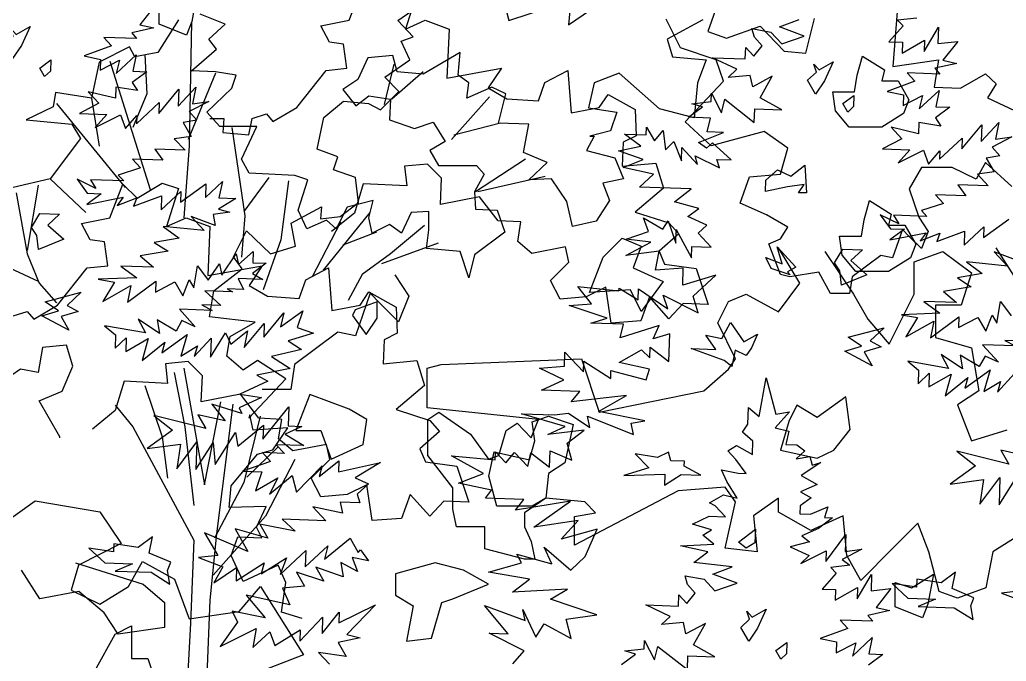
# Model space of a CAD drawing. Header units: inches. Extents: x 11.9 to 85.3, y 21.1 to 37.4.
# Drawn here: x 18.9207 to 19.35, y 23.4628 to 23.7417 of the extents above; entities that cross this region are included whole.
import ezdxf

# ---------------------------------------------------------------- set-up
doc = ezdxf.new("R2010")
doc.units = ezdxf.units.IN
doc.header["$MEASUREMENT"] = 0
doc.layers.add('CAY', color=94, linetype='Continuous')
doc.layers.add('CAY-3', color=61, linetype='Continuous')

# ---------------------------------------------------------------- blocks, each defined once
blk = doc.blocks.new('A$C76451831')
at = {"layer": 'CAY'}
for p, q in [((4659.22, 1729.96), (4665.97, 1767.35)), ((4665.97, 1767.35), (4675.16, 1732.12)), ((4648.09, 1722.64), (4648.64, 1738.49)), ((4648.64, 1738.49), (4659.22, 1729.96)), ((4688.38, 1734.38), (4674.7, 1718.99)), ((4675.16, 1732.12), (4688.38, 1734.38)), ((4642.83, 1714.67), (4648.09, 1722.64)), ((4652.95, 1706.15), (4642.83, 1714.67)), ((4674.7, 1718.99), (4687.73, 1715.82)), ((4687.73, 1715.82), (4685.01, 1702.77)), ((4652.49, 1693.02), (4652.95, 1706.15)), ((4685.01, 1702.77), (4695.42, 1702.4)), ((4695.42, 1702.4), (4703.37, 1696.69)), ((4628.6, 1696.58), (4636.94, 1701.73)), ((4636.46, 1688.14), (4628.6, 1696.58)), ((4636.94, 1701.73), (4652.49, 1693.02)), ((4703.37, 1696.69), (4694.94, 1688.82)), ((4646.41, 1674.65), (4636.46, 1688.14)), ((4694.94, 1688.82), (4708.16, 1691.08)), ((4718.84, 1685.27), (4699.82, 1672.78)), ((4708.16, 1691.08), (4710.59, 1682.83)), ((4710.59, 1682.83), (4718.84, 1685.27)), ((4627.57, 1667.15), (4622.52, 1678.2)), ((4622.52, 1678.2), (4638.72, 1674.92)), ((4638.72, 1674.92), (4646.41, 1674.65)), ((4637.88, 1650.92), (4627.57, 1667.15)), ((4715.38, 1664.08), (4699.27, 1656.94)), ((4699.82, 1672.78), (4715.38, 1664.08)), ((4699.27, 1656.94), (4709.49, 1651.14)), ((3864.25, 1582.29), (3957.41, 1648.35)), ((3957.41, 1648.35), (4019.91, 1637.74)), ((4610.99, 1646.42), (4624.4, 1654.11)), ((4616.33, 1643.51), (4610.99, 1646.42)), ((4624.4, 1654.11), (4637.88, 1650.92)), ((4709.49, 1651.14), (4698.79, 1643.35)), ((4019.91, 1637.74), (4040.55, 1607.06)), ((4626.37, 1632.73), (4616.33, 1643.51)), ((4698.79, 1643.35), (4698.52, 1635.65)), ((4698.52, 1635.65), (4708.93, 1635.29)), ((4708.93, 1635.29), (4725.5, 1642.42)), ((4725.5, 1642.42), (4722.42, 1632.1)), ((4594.41, 1625.69), (4610.53, 1633.29)), ((4612.79, 1620.06), (4594.41, 1625.69)), ((4610.53, 1633.29), (4626.37, 1632.73)), ((4730.11, 1631.83), (4716.61, 1621.42)), ((4722.42, 1632.1), (4730.11, 1631.83)), ((4604.45, 1614.91), (4612.79, 1620.06)), ((4716.61, 1621.42), (4700.5, 1614.28)), ((4040.55, 1607.06), (3999.28, 1585.83)), ((4615.03, 1606.38), (4604.45, 1614.91)), ((4708, 1608.58), (4689.26, 1603.79)), ((4700.5, 1614.28), (4708, 1608.58)), ((4723.65, 1589.44), (4743.14, 1615.51)), ((4743.14, 1615.51), (4742.57, 1599.21)), ((4582.8, 1604.79), (4615.03, 1606.38)), ((4609.33, 1598.88), (4582.8, 1604.79)), ((4595.82, 1588.47), (4609.33, 1598.88)), ((4689.26, 1603.79), (4707.54, 1595.45)), ((4699.56, 1587.56), (4724.01, 1599.86)), ((4724.01, 1599.86), (4723.65, 1589.44)), ((4758.5, 1601.37), (4739.58, 1591.61)), ((4742.57, 1599.21), (4758.5, 1601.37)), ((4047.62, 1565.18), (4061.19, 1589.37)), ((4061.19, 1589.37), (4092.44, 1572.26)), ((4632.84, 1584.45), (4595.82, 1588.47)), ((4707.54, 1595.45), (4699.56, 1587.56)), ((4739.58, 1591.61), (4747.09, 1585.91)), ((3999.28, 1585.83), (3992.2, 1561.64)), ((4614.02, 1577.41), (4632.84, 1584.45)), ((4733.68, 1578.21), (4720, 1562.82)), ((4747.09, 1585.91), (4728.44, 1583.84)), ((4728.44, 1583.84), (4733.68, 1578.21)), ((4092.44, 1572.26), (4106.59, 1533.92)), ((4587.22, 1575.62), (4605.68, 1572.26)), ((4589.65, 1567.38), (4587.22, 1575.62)), ((4605.68, 1572.26), (4616.16, 1561.01)), ((4637.72, 1568.42), (4614.02, 1577.41)), ((4616.16, 1561.01), (4637.72, 1568.42)), ((4754.11, 1553.47), (4768.07, 1577.01)), ((4768.07, 1577.01), (4767.52, 1561.16)), ((3992.2, 1561.64), (4019.91, 1548.08)), ((4019.91, 1548.08), (4047.62, 1565.18)), ((4154.94, 1541), (4175.57, 1565.18)), ((4175.57, 1565.18), (4217.44, 1499.12)), ((4589, 1548.81), (4597.06, 1558.96)), ((4597.06, 1558.96), (4589.65, 1567.38)), ((4720, 1562.82), (4733.12, 1562.37)), ((4732.76, 1551.95), (4754.49, 1564.34)), ((4733.12, 1562.37), (4732.76, 1551.95)), ((4754.49, 1564.34), (4754.11, 1553.47)), ((4767.52, 1561.16), (4786.63, 1563.22)), ((4786.63, 1563.22), (4772.4, 1545.13)), ((4580.76, 1546.38), (4581.14, 1557.25)), ((4581.14, 1557.25), (4589, 1548.81)), ((4106.59, 1533.92), (4154.94, 1541)), ((4572.7, 1536.23), (4549.08, 1547.49)), ((4549.08, 1547.49), (4580.76, 1546.38)), ((4785.88, 1541.94), (4764.42, 1537.25)), ((4772.4, 1545.13), (4785.88, 1541.94)), ((4564.27, 1528.37), (4572.7, 1536.23)), ((4585.64, 1530.34), (4564.27, 1528.37)), ((4587.97, 1519.38), (4585.64, 1530.34)), ((4769.21, 1531.64), (4737.53, 1532.75)), ((4737.53, 1532.75), (4744.95, 1524.78)), ((4764.42, 1537.25), (4769.21, 1531.64)), ((4606.91, 1529.6), (4587.97, 1519.38)), ((4595.3, 1508.7), (4606.91, 1529.6)), ((4744.95, 1524.78), (4718.32, 1514.83)), ((4547.59, 1504.92), (4547.88, 1513.07)), ((4547.88, 1513.07), (4557.64, 1494.15)), ((4718.32, 1514.83), (4734.07, 1511.56)), ((4734.07, 1511.56), (4733.7, 1501.15)), ((4733.7, 1501.15), (4752.62, 1510.91)), ((4749.45, 1497.88), (4768.66, 1515.79)), ((4752.62, 1510.91), (4749.45, 1497.88)), ((4768.66, 1515.79), (4765.39, 1500.04)), ((4528.94, 1502.86), (4547.59, 1504.92)), ((4539.26, 1499.78), (4528.94, 1502.86)), ((4557.64, 1494.15), (4560.81, 1507.18)), ((4560.81, 1507.18), (4589.49, 1484.87)), ((4616.2, 1497.09), (4595.3, 1508.7)), ((4217.44, 1499.12), (4134.89, 1467.27)), ((4525.77, 1489.82), (4539.26, 1499.78)), ((4589.49, 1484.87), (4589.95, 1498.01)), ((4589.95, 1498.01), (4616.2, 1497.09)), ((4778.96, 1499.57), (4765.01, 1489.17)), ((4765.39, 1500.04), (4778.96, 1499.57)), ((5548, 886.89), (5533.78, 868.8)), ((5547.26, 865.61), (5525.8, 860.92)), ((5525.8, 860.92), (5530.59, 855.31)), ((5533.78, 868.8), (5547.26, 865.61)), ((5498.9, 856.42), (5506.33, 848.45)), ((5530.59, 855.31), (5498.9, 856.42)), ((5506.33, 848.45), (5479.7, 838.5)), ((5479.7, 838.5), (5495.44, 835.23)), ((5495.44, 835.23), (5495.08, 824.82)), ((5495.08, 824.82), (5514, 834.58)), ((5510.83, 821.55), (5530.03, 839.46)), ((5514, 834.58), (5510.83, 821.55)), ((5530.03, 839.46), (5526.76, 823.71)), ((5540.34, 823.24), (5526.38, 812.84)), ((5526.76, 823.71), (5540.34, 823.24)), ((5526.38, 812.84), (5531.55, 804.96)), ((5509.99, 797.55), (5483.48, 803.92)), ((5483.48, 803.92), (5493.96, 792.67)), ((5510.37, 808.42), (5509.99, 797.55)), ((5531.55, 804.96), (5510.37, 808.42)), ((5552.08, 782.93), (5571.47, 806.28)), ((5570.9, 789.98), (5587.86, 808.43)), ((5571.47, 806.28), (5570.9, 789.98)), ((5587.86, 808.43), (5584.57, 792.23)), ((5600.51, 794.39), (5581.59, 784.62)), ((5584.57, 792.23), (5600.51, 794.39)), ((5493.96, 792.67), (5475.04, 782.9)), ((5530.42, 772.81), (5552.44, 793.35)), ((5552.44, 793.35), (5552.08, 782.93)), ((5581.59, 784.62), (5589, 776.2)), ((5475.04, 782.9), (5501.74, 781.97)), ((5501.74, 781.97), (5490.42, 769.22)), ((5490.42, 769.22), (5514.87, 781.51)), ((5514.87, 781.51), (5519.84, 768.19)), ((5519.84, 768.19), (5530.71, 780.96)), ((5530.71, 780.96), (5530.42, 772.81)), ((5589, 776.2), (5575.78, 773.95)), ((5575.78, 773.95), (5583.47, 760.53)), ((5583.47, 760.53), (5567.08, 758.38)), ((5567.08, 758.38), (5577.56, 747.14)), ((5577.56, 747.14), (5548.14, 748.16)), ((5548.14, 748.16), (5555.93, 737.47)), ((5526.51, 738.49), (5534.37, 730.06)), ((5555.93, 737.47), (5526.51, 738.49)), ((5534.37, 730.06), (5512.83, 723.1)), ((5472.81, 719.06), (5482.76, 705.57)), ((5491.08, 710.26), (5472.81, 719.06)), ((5518.07, 717.48), (5485.93, 718.6)), ((5485.93, 718.6), (5491.08, 710.26)), ((5512.83, 723.1), (5518.07, 717.48)), ((5573.09, 696.97), (5597.73, 714.7)), ((5597.27, 701.57), (5613.66, 716.86)), ((5597.73, 714.7), (5597.27, 701.57)), ((5613.66, 716.86), (5610.39, 701.11)), ((5496.34, 705.09), (5482.38, 694.7)), ((5482.38, 694.7), (5517.52, 701.63)), ((5482.76, 705.57), (5496.34, 705.09)), ((5517.52, 701.63), (5511.8, 693.67)), ((5511.8, 693.67), (5530.64, 701.17)), ((5527.64, 693.12), (5554.72, 703.05)), ((5530.64, 701.17), (5527.64, 693.12)), ((5554.25, 689.47), (5573.45, 707.39)), ((5554.72, 703.05), (5554.25, 689.47)), ((5573.45, 707.39), (5573.09, 696.97)), ((5626.69, 700.54), (5610.01, 690.24)), ((5610.39, 701.11), (5626.69, 700.54)), ((5610.01, 690.24), (5620.78, 687.15)), ((5606.74, 674.49), (5583.48, 683.01)), ((5583.48, 683.01), (5596.14, 669.42)), ((5620.78, 687.15), (5604.85, 684.98)), ((5604.85, 684.98), (5606.74, 674.49)), ((5596.14, 669.42), (5556.41, 673.53)), ((5556.41, 673.53), (5571.87, 662.11)), ((5571.87, 662.11), (5547.71, 657.97)), ((5547.71, 657.97), (5561, 649.34)), ((5561, 649.34), (5534.11, 644.84)), ((5534.11, 644.84), (5546.87, 633.97)), ((5613.22, 626.21), (5627.08, 647.03)), ((5627.08, 647.03), (5629.44, 636.52)), ((5629.44, 636.52), (5643.47, 649.18)), ((5643.47, 649.18), (5643.09, 638.31)), ((5515.19, 635.07), (5530.65, 623.65)), ((5546.87, 633.97), (5515.19, 635.07)), ((5586.05, 614.01), (5589.51, 635.2)), ((5589.51, 635.2), (5599.9, 621.24)), ((5599.9, 621.24), (5610.88, 637.17)), ((5610.88, 637.17), (5613.22, 626.21)), ((5656.22, 637.86), (5642.73, 627.9)), ((5643.09, 638.31), (5656.22, 637.86)), ((5530.65, 623.65), (5493.44, 622.23)), ((5493.44, 622.23), (5509.21, 619.42)), ((5575.36, 606.23), (5581.34, 621.88)), ((5581.34, 621.88), (5586.05, 614.01)), ((5628.96, 622.94), (5634.03, 612.34)), ((5652.95, 622.1), (5628.96, 622.94)), ((5642.73, 627.9), (5652.95, 622.1)), ((5509.21, 619.42), (5497.68, 600.78)), ((5497.68, 600.78), (5524.95, 616.15)), ((5521.67, 599.94), (5549.11, 620.29)), ((5524.95, 616.15), (5521.67, 599.94)), ((5549.11, 620.29), (5548.75, 609.88)), ((5548.75, 609.88), (5567.67, 619.64)), ((5567.67, 619.64), (5575.36, 606.23)), ((5618.19, 612.89), (5623.52, 609.98)), ((5634.03, 612.34), (5618.19, 612.89)), ((5596.82, 610.92), (5612.19, 596.78)), ((5623.52, 609.98), (5596.82, 610.92)), ((5603.87, 592.08), (5572.18, 593.19)), ((5572.18, 593.19), (5587.46, 576.34)), ((5612.19, 596.78), (5593.63, 597.43)), ((5593.63, 597.43), (5603.87, 592.08)), ((5552.79, 569.84), (5531.98, 583.71)), ((5531.98, 583.71), (5539.21, 570.31)), ((5653.72, 566.32), (5673.11, 589.67)), ((5669.92, 576.18), (5691.77, 591.73)), ((5673.11, 589.67), (5669.92, 576.18)), ((5691.77, 591.73), (5686.22, 575.61)), ((5499.57, 577.14), (5510.15, 568.61)), ((5539.21, 570.31), (5499.57, 577.14)), ((5568.73, 572), (5550.53, 583.07)), ((5550.53, 583.07), (5552.79, 569.84)), ((5574.52, 582.23), (5568.73, 572)), ((5587.46, 576.34), (5574.52, 582.23)), ((5634.78, 556.1), (5654.18, 579.45)), ((5654.18, 579.45), (5653.72, 566.32)), ((5686.22, 575.61), (5701.88, 570.07)), ((5510.15, 568.61), (5509.69, 555.48)), ((5509.69, 555.48), (5520.47, 565.53)), ((5520.47, 565.53), (5520.01, 552.4)), ((5520.01, 552.4), (5541.74, 564.79)), ((5541.74, 564.79), (5536.02, 543.68)), ((5554.86, 551.18), (5579.49, 568.91)), ((5579.49, 568.91), (5573.32, 547.82)), ((5586.44, 547.36), (5602.93, 565.37)), ((5602.29, 546.81), (5616.7, 570.33)), ((5602.93, 565.37), (5602.29, 546.81)), ((5616.7, 570.33), (5621.75, 559.27)), ((5621.75, 559.27), (5638.07, 572.3)), ((5638.07, 572.3), (5634.78, 556.1)), ((5701.88, 570.07), (5677.61, 562.76)), ((5536.02, 543.68), (5557.94, 561.5)), ((5557.94, 561.5), (5554.86, 551.18)), ((5573.32, 547.82), (5589.52, 557.68)), ((5589.52, 557.68), (5586.44, 547.36)), ((5677.61, 562.76), (5690.45, 554.15)), ((5690.45, 554.15), (5661.22, 547.47)), ((5661.22, 547.47), (5679.4, 535.95)), ((5679.4, 535.95), (5646.99, 529.38)), ((5683.65, 539.8), (5680.11, 515.62)), ((5646.99, 529.38), (5657.66, 523.56)), ((5657.66, 523.56), (5630.49, 510.91)), ((5651.68, 507.91), (5630.03, 497.78)), ((5630.49, 510.91), (5651.68, 507.91)), ((5680.11, 515.62), (5652.4, 515.62)), ((5632.55, 492.25), (5603.42, 501.43)), ((5603.42, 501.43), (5616.44, 485.11)), ((5630.03, 497.78), (5632.55, 492.25)), ((5652.99, 467.51), (5678.1, 498.82)), ((5678.1, 498.82), (5677.45, 480.26)), ((5597.6, 477.61), (5547.29, 490.25)), ((5547.29, 490.25), (5565.37, 476.01)), ((5589.92, 491.02), (5597.6, 477.61)), ((5616.44, 485.11), (5589.92, 491.02)), ((5628.73, 460.65), (5653.46, 481.1)), ((5653.46, 481.1), (5652.99, 467.51)), ((5690.58, 479.8), (5674.45, 472.2)), ((5677.45, 480.26), (5690.58, 479.8)), ((5565.37, 476.01), (5540.74, 458.29)), ((5606.81, 442.83), (5626.47, 473.88)), ((5626.47, 473.88), (5628.73, 460.65)), ((5674.45, 472.2), (5692.64, 461.14)), ((5540.74, 458.29), (5573.06, 462.6)), ((5569.51, 438.7), (5589, 464.76)), ((5573.06, 462.6), (5569.51, 438.7)), ((5589, 464.76), (5588.07, 438.05)), ((5588.07, 438.05), (5604.84, 464.21)), ((5604.84, 464.21), (5606.81, 442.83)), ((5665.94, 462.08), (5673.8, 453.64)), ((5692.64, 461.14), (5665.94, 462.08)), ((5652.53, 454.38), (5660.39, 445.95)), ((5673.8, 453.64), (5652.53, 454.38)), ((5660.39, 445.95), (5633.33, 436.47)), ((5685.63, 416.05), (5710.54, 441.48)), ((5707.46, 431.16), (5726.57, 446.36)), ((5710.54, 441.48), (5707.46, 431.16)), ((5726.57, 446.36), (5726.2, 435.94)), ((5726.2, 435.94), (5766.85, 444.95)), ((5766.85, 444.95), (5742.31, 429.94)), ((5633.33, 436.47), (5651.88, 435.82)), ((5651.88, 435.82), (5645.8, 417.45)), ((5659.29, 414.25), (5681.21, 432.08)), ((5681.21, 432.08), (5685.63, 416.05)), ((5645.8, 417.45), (5667.53, 429.83)), ((5667.53, 429.83), (5659.29, 414.25)), ((5742.31, 429.94), (5755.24, 424.05)), ((5755.24, 424.05), (5744.47, 414)), ((5744.47, 414), (5746.9, 405.75)), ((5701.45, 401.9), (5714.12, 388.31)), ((5730.24, 395.91), (5701.45, 401.9)), ((5746.9, 405.75), (5727.89, 406.42)), ((5727.89, 406.42), (5730.24, 395.91)), ((5650.11, 385.11), (5657.8, 371.69)), ((5684.32, 378.47), (5650.11, 385.11)), ((5714.12, 388.31), (5671.57, 389.8)), ((5671.57, 389.8), (5684.32, 378.47)), ((5596.34, 376.56), (5609.18, 354.8)), ((5638.32, 358.77), (5596.34, 376.56)), ((5625.93, 380.51), (5638.32, 358.77)), ((5657.8, 371.69), (5625.93, 380.51)), ((5693.98, 343.68), (5715.99, 364.22)), ((5712.82, 351.18), (5737.55, 371.63)), ((5715.99, 364.22), (5712.82, 351.18)), ((5737.55, 371.63), (5745.22, 357.76)), ((5609.18, 354.8), (5590.52, 352.74)), ((5669.71, 336.37), (5694.53, 359.53)), ((5694.53, 359.53), (5693.98, 343.68)), ((5745.22, 357.76), (5747.58, 360.4)), ((5747.58, 360.4), (5755.36, 349.7)), ((5590.52, 352.74), (5614.23, 343.75)), ((5626.89, 330.16), (5654.25, 347.79)), ((5651.15, 337.02), (5675.71, 352.48)), ((5654.25, 347.79), (5651.15, 337.02)), ((5675.71, 352.48), (5669.71, 336.37)), ((5744.58, 339.2), (5728.57, 347.91)), ((5728.57, 347.91), (5730.81, 334.24)), ((5755.36, 349.7), (5739.62, 352.97)), ((5739.62, 352.97), (5744.58, 339.2)), ((5614.23, 343.75), (5605.53, 328.18)), ((5605.53, 328.18), (5627.35, 343.29)), ((5627.35, 343.29), (5626.89, 330.16)), ((5712.08, 329.9), (5685.64, 338.53)), ((5685.64, 338.53), (5693.33, 325.12)), ((5730.81, 334.24), (5704.39, 343.32)), ((5704.39, 343.32), (5712.08, 329.9)), ((5693.33, 325.12), (5671.96, 323.14)), ((5636.83, 316.21), (5655.1, 294.27)), ((5679.1, 307.03), (5636.83, 316.21)), ((5671.96, 323.14), (5679.1, 307.03)), ((5726.53, 289.51), (5762.02, 306.85)), ((5762.02, 306.85), (5734.29, 278.35)), ((5623.15, 300.82), (5628.22, 290.22)), ((5655.1, 294.27), (5623.15, 300.82)), ((5710.31, 279.19), (5726.89, 299.92)), ((5726.89, 299.92), (5726.53, 289.51)), ((5628.22, 290.22), (5611.54, 266.77)), ((5688.75, 271.78), (5710.86, 295.04)), ((5710.86, 295.04), (5710.31, 279.19)), ((5611.54, 266.77), (5646.58, 284.14)), ((5646.58, 284.14), (5643.22, 265.67)), ((5643.22, 265.67), (5659.62, 280.96)), ((5659.62, 280.96), (5664.59, 267.64)), ((5664.59, 267.64), (5689.13, 282.65)), ((5689.13, 282.65), (5688.75, 271.78)), ((5734.29, 278.35), (5747.32, 275.18)), ((5747.32, 275.18), (5725.86, 270.49)), ((5725.86, 270.49), (5733.55, 257.07)), ((5733.55, 257.07), (5706.94, 260.72)), ((5706.94, 260.72), (5717.43, 249.48))]:
    blk.add_line(p, q, dxfattribs=at)
for points in [[(4216, 1534.28), (4195.96, 1540.61), (4200.18, 1569.09), (4192.8, 1585.96), (4159.05, 1570.14), (4147.45, 1595.45), (4153.77, 1613.38), (4176.98, 1612.33), (4171.7, 1622.87), (4181.2, 1642.91), (4145.34, 1641.86), (4147.45, 1662.95), (4172.76, 1693.54), (4187.52, 1697.76), (4202.29, 1718.85), (4168.54, 1716.74), (4165.38, 1731.51), (4164.32, 1728.34), (4200.18, 1766.31), (4172.76, 1784.24), (4159.05, 1774.75), (4143.23, 1788.46), (4146.39, 1807.45), (4170.65, 1821.16), (4126.35, 1826.43), (4130.57, 1851.74), (4157.99, 1872.84), (4149.56, 1884.44), (4162.21, 1909.75), (4185.41, 1887.6), (4209.67, 1894.98), (4205.45, 1917.13), (4234.98, 1932.95), (4233.93, 1921.35), (4252.91, 1923.46), (4270.84, 1937.17), (4267.68, 1961.43), (4246.59, 1968.81), (4250.81, 1981.47), (4230.77, 1988.85), (4237.09, 2019.44), (4256.08, 2035.26), (4280.34, 2033.15), (4291.94, 2026.82), (4309.87, 2044.75), (4296.16, 2058.46), (4320.41, 2075.34), (4311.98, 2093.27), (4323.58, 2097.48), (4308.81, 2113.3), (4322.52, 2122.8)], [(4407.95, 2146), (4416.39, 2113.3), (4476.51, 2133.34), (4474.4, 2109.09), (4495.49, 2123.85)], [(4622.06, 2138.62), (4609.4, 2102.76), (4627.33, 2096.43), (4660.02, 2108.03), (4683.23, 2083.77), (4704.32, 2081.66), (4712.76, 2115.41)], [(4793.97, 2138.62), (4788.7, 2069.01), (4832.99, 2075.34), (4828.77, 2048.97), (4854.09, 2047.91), (4878.34, 2061.62), (4888.89, 2052.13), (4880.45, 2038.42), (4912.09, 2023.66)], [(4680.01, 1494.86), (4675.32, 1503.18), (4686.01, 1510.97), (4685.63, 1500.1), (4680.01, 1494.86)], [(1344.19, 1028.75), (1309.39, 1009.77), (1314.66, 992.89), (1347.36, 989.73), (1338.92, 967.58), (1335.75, 933.83), (1302, 942.27), (1262.98, 977.07), (1238.72, 967.58), (1233.45, 943.32), (1260.87, 939.1), (1254.54, 921.17), (1234.5, 915.9), (1238.72, 915.9), (1231.34, 902.19), (1258.76, 894.8), (1267.2, 874.77), (1247.16, 870.55), (1253.49, 853.67)], [(1159.97, 404.82), (1170.84, 417.59), (1137, 434.64), (1155.56, 433.99), (1132.5, 461.54), (1171.87, 447.02), (1169.52, 457.53), (1182.18, 430.79), (1190.33, 443.66), (1216.58, 429.59), (1211.79, 448.35), (1241.39, 452.3), (1196.6, 467.46), (1212.81, 477.32), (1159.68, 474.19), (1175.98, 486.77), (1136.34, 493.59), (1168.38, 502.9), (1163.69, 511.23), (1197.8, 501.87), (1190.21, 518.01), (1216.17, 495.79), (1230.22, 508.9), (1241.57, 535.25), (1206.79, 525.59), (1223.28, 543.6), (1180.46, 537.39), (1215.78, 562.45), (1162.46, 553.88), (1170.52, 564.03), (1133.41, 565.32), (1139.12, 573.28), (1107.18, 579.84), (1131.53, 589.42), (1100.4, 606.37), (1142.87, 602.62), (1143.13, 610.32), (1153.18, 599.54), (1161.69, 609.67), (1174.36, 596.08), (1177.53, 609.12), (1195.63, 595.34), (1196.18, 611.18), (1217.17, 602.29), (1212.76, 618.77), (1229.06, 631.34), (1194.02, 627.13), (1210.6, 634.71), (1168.43, 647.06), (1200.12, 645.95), (1213.77, 647.74), (1234.59, 633.87), (1232.25, 644.83), (1276.94, 626.95), (1274.6, 637.91), (1287.82, 640.17), (1242.83, 649.45), (1270.11, 664.82), (1216.42, 658.53), (1224.93, 668.66), (1187.81, 669.96), (1209.46, 680.08), (1185.84, 691.33), (1209.92, 693.21), (1210.4, 706.8), (1228.31, 687.58), (1228.67, 698), (1254.82, 681.22), (1255.09, 688.91), (1289.22, 680.02), (1292.3, 690.34), (1263.07, 696.8), (1284.8, 709.18), (1292.68, 701.2), (1293.04, 711.62), (1311.14, 697.84), (1312.07, 724.55), (1296.04, 719.67), (1301.93, 732.61), (1263.9, 720.79), (1267.08, 733.83), (1235.4, 734.94), (1251.43, 739.82), (1214.69, 751.98), (1236.05, 753.5), (1223.04, 770.27), (1262.77, 766.17), (1262.86, 768.88), (1281.49, 757.35), (1281.87, 768.22), (1310.19, 748.64), (1305.67, 761.95), (1339.52, 744.9), (1334.64, 760.94), (1356.65, 781.48), (1324.59, 771.71), (1325.16, 788.02), (1298.36, 786.23), (1301.73, 804.7), (1269.4, 800.39), (1293.86, 813.13), (1269.96, 816.24), (1291.51, 823.64), (1286.54, 836.96), (1305.19, 825.89), (1310.45, 833.86), (1317.85, 812.3), (1318.31, 825.43), (1333.22, 798.16), (1333.6, 809.03), (1352.16, 808.38), (1339.49, 821.97), (1347.92, 829.83), (1329.63, 838.18), (1340.33, 845.97), (1316.53, 852.24), (1332.83, 864.81), (1282.59, 866.57), (1296.17, 879.24), (1266.94, 885.7), (1286.24, 893.19), (1262.52, 901.72), (1283.98, 906.41), (1268.07, 917.85), (1289.34, 917.11), (1289.61, 924.8), (1297.3, 911.39), (1305.81, 921.52), (1307.87, 902.86), (1315.85, 910.74), (1323.35, 891.89), (1323.81, 905.02), (1339.1, 888.62), (1336.67, 896.87), (1360.27, 885.16), (1357.84, 893.41), (1371.42, 892.93), (1353.42, 909.43), (1347.8, 904.19), (1339.84, 909.9), (1364.19, 919.48), (1348.35, 920.03), (1351.54, 933.52), (1330.27, 934.26), (1343.76, 944.22), (1333.44, 947.3), (1352.09, 949.37), (1352.38, 957.52), (1362.14, 938.59), (1365.31, 951.63), (1393.99, 929.32), (1394.45, 942.45), (1420.7, 941.53), (1399.81, 953.14), (1411.41, 974.04), (1392.48, 963.83), (1390.14, 974.79), (1368.77, 972.81), (1377.2, 980.68), (1353.58, 991.93), (1385.26, 990.82), (1385.64, 1001.69), (1393.5, 993.26), (1401.56, 1003.4), (1394.15, 1011.82), (1391.72, 1020.07), (1410.18, 1016.7), (1420.67, 1005.45), (1442.22, 1012.86), (1418.52, 1021.85), (1437.34, 1028.9)], [(1551.59, 1030.35), (1532.94, 1028.28), (1538.18, 1022.66), (1524.5, 1007.27), (1537.63, 1006.81), (1537.26, 996.4), (1558.99, 1008.78), (1558.61, 997.92), (1572.58, 1021.46), (1572.02, 1005.61), (1591.13, 1007.66), (1576.9, 989.57), (1590.38, 986.38), (1568.92, 981.69), (1573.71, 976.08), (1542.03, 977.19), (1549.45, 969.22), (1522.82, 959.27), (1538.57, 956), (1538.21, 945.59), (1557.13, 955.36), (1553.95, 942.32), (1573.16, 960.24), (1569.89, 944.48), (1583.47, 944.01), (1569.51, 933.62), (1574.67, 925.73), (1553.49, 929.19), (1553.11, 918.32), (1526.6, 924.69), (1537.08, 913.44), (1518.16, 903.68), (1544.87, 902.74), (1533.55, 889.99), (1557.99, 902.29), (1562.97, 888.96), (1573.83, 901.73), (1573.55, 893.58), (1595.56, 914.12), (1595.2, 903.71), (1614.59, 927.06), (1614.03, 910.76), (1630.98, 929.2), (1627.7, 913), (1643.63, 915.16), (1624.71, 905.4), (1632.12, 896.98), (1618.9, 894.72), (1626.59, 881.3), (1610.2, 879.16), (1620.69, 867.91), (1591.27, 868.94), (1599.05, 858.24), (1569.63, 859.27), (1577.49, 850.83), (1555.95, 843.88), (1561.19, 838.25), (1529.06, 839.38), (1534.21, 831.04), (1515.93, 839.83), (1525.89, 826.34), (1539.46, 825.87), (1525.51, 815.47), (1560.64, 822.41), (1554.93, 814.45), (1573.77, 821.95), (1570.77, 813.89), (1597.85, 823.83), (1597.37, 810.24), (1616.58, 828.16), (1616.22, 817.74), (1640.85, 835.47)], [(1649.87, 795.26), (1626.6, 803.78), (1639.27, 790.19), (1599.54, 794.3), (1615, 782.88), (1590.84, 778.74), (1604.13, 770.11), (1577.24, 765.61), (1590, 754.74), (1558.32, 755.85), (1573.78, 744.43), (1536.57, 743.01), (1552.33, 740.19), (1540.81, 721.55), (1568.08, 736.92), (1564.79, 720.71), (1592.24, 741.06), (1591.88, 730.65), (1610.8, 740.41), (1618.48, 727), (1624.47, 742.66), (1629.18, 734.79), (1632.64, 755.97), (1643.03, 742.01)], [(1655.31, 717.55), (1636.76, 718.2), (1646.99, 712.86), (1615.31, 713.96), (1630.58, 697.11), (1617.65, 703), (1611.85, 692.78), (1593.66, 703.84), (1595.92, 690.61), (1575.1, 704.49), (1582.34, 691.09), (1542.7, 697.91), (1553.28, 689.38), (1552.82, 676.25), (1563.59, 686.3), (1563.13, 673.17), (1584.86, 685.56), (1579.14, 664.45), (1601.06, 682.27), (1597.98, 671.95), (1622.62, 689.68), (1616.44, 668.59), (1632.65, 678.45), (1629.57, 668.13), (1646.06, 686.14)], [(1659.57, 605.88), (1633.04, 611.8), (1640.73, 598.38), (1590.42, 611.02), (1608.5, 596.79), (1583.86, 579.06), (1616.19, 583.37), (1612.63, 559.47), (1632.12, 585.53), (1631.19, 558.82), (1647.96, 584.98)], [(1652.3, 475.58), (1633.65, 473.51), (1657.35, 464.52)], [(1253.49, 853.67), (1240.83, 833.63), (1217.63, 828.36), (1212.36, 852.62), (1197.59, 874.77), (1175.44, 873.71), (1193.37, 890.59), (1170.17, 900.08), (1175.44, 927.5), (1145.91, 928.55), (1153.29, 957.03), (1139.58, 963.36), (1115.32, 952.81), (1117.43, 967.58), (1106.89, 974.96), (1109, 997.11), (1073.14, 976.02), (1047.82, 978.12), (1043.61, 993.94), (1019.35, 991.84), (1009.86, 970.74), (995.09, 961.25), (1007.75, 945.43), (1020.4, 954.92), (1041.5, 951.76), (1040.44, 931.72), (1064.7, 923.28), (1082.63, 929.61), (1094.23, 910.62), (1079.47, 902.19), (1087.9, 887.42), (1124.82, 887.42), (1132.2, 878.98), (1122.71, 862.11), (1123.76, 845.23), (1144.86, 844.18), (1152.24, 823.09), (1122.71, 800.94), (1117.43, 778.79), (1109, 804.1), (1076.3, 807.27), (1078.41, 825.19), (1078.41, 843.12), (1061.54, 842.07), (1052.04, 822.03), (1040.44, 830.47), (1023.57, 822.03), (1020.4, 836.8), (1024.62, 853.67), (999.31, 847.34), (988.76, 826.25), (979.27, 834.69), (960.29, 826.25), (951.85, 844.18), (961.34, 873.71), (948.68, 877.93), (904.39, 880.04), (897, 893.75), (911.77, 925.39), (875.91, 925.39), (863.25, 939.1), (887.51, 962.3), (891.73, 974.96), (871.69, 978.12), (848.49, 979.18), (872.75, 1000.27), (865.36, 1009.77), (881.18, 1024.53), (856.93, 1034.02)], [(835.83, 1028.75), (815.79, 997.11), (793.65, 992.89), (788.37, 1002.38), (758.84, 987.62), (751.46, 952.81), (716.65, 958.09), (714.54, 944.37), (688.18, 931.72), (732.47, 927.5), (740.91, 913.79), (711.38, 874.77), (675.52, 866.33)], [(848.49, 1026.64), (846.38, 906.41), (841.11, 836.8)], [(803.14, 995), (805.25, 957.03), (791.54, 924.34)], [(769.39, 988.67), (808.41, 864.22)], [(1044.66, 985.51), (1035.17, 946.48)], [(871.69, 977.07), (845.32, 912.73)], [(1073.14, 978.12), (1042.55, 951.76)], [(717.71, 947.54), (784.15, 866.33)], [(751.46, 952.81), (758.84, 906.41)], [(1137.47, 953.87), (1100.56, 912.73)], [(1484.52, 939.3), (1479.82, 947.63), (1490.52, 955.41), (1490.14, 944.55), (1484.52, 939.3)], [(1148.02, 928.55), (1102.67, 916.95)], [(887.51, 924.34), (900.17, 838.91), (897, 798.83)], [(1172.28, 893.75), (1123.76, 862.11)], [(675.52, 741.87), (689.23, 746.09), (695.56, 738.71), (718.76, 752.42), (747.24, 788.28), (767.28, 790.39), (764.11, 813.59), (750.4, 815.7), (741.97, 831.52), (769.39, 836.8), (782.04, 869.49), (795.75, 855.78), (820.01, 870.55), (835.83, 865.27), (824.23, 828.36), (843.22, 836.8), (866.42, 828.36), (864.31, 780.9), (917.04, 790.39), (904.39, 771.41), (922.32, 760.86), (952.9, 758.75), (959.23, 776.68), (981.38, 788.28), (984.54, 747.15), (1011.97, 752.42), (1020.4, 765.08), (1046.77, 750.31), (1047.82, 725), (1035.17, 718.67), (1034.11, 695.47), (1066.81, 698.63), (1074.19, 674.37), (1046.77, 651.17), (1079.47, 640.62), (1088.96, 630.08), (1069.97, 613.2), (1075.25, 600.55), (1105.83, 596.33), (1117.43, 561.52), (1093.18, 562.58), (1079.47, 547.81), (1060.48, 568.91), (1052.04, 545.7), (1023.57, 543.59), (1018.29, 578.4), (999.31, 568.91), (974, 566.8), (964.5, 584.73), (982.43, 602.66), (979.27, 617.42), (946.57, 611.09), (932.86, 622.69), (936.03, 641.68), (913.88, 642.73), (895.95, 665.94), (857.98, 658.55), (859.04, 683.87), (845.32, 697.58), (823.18, 695.47), (825.29, 676.48), (783.1, 678.59), (774.66, 650.12), (752.51, 632.19)], [(711.38, 874.77), (746.18, 842.07)], [(923.37, 875.82), (899.11, 843.12)], [(942.36, 872.66), (934.97, 815.7), (918.1, 767.19)], [(1191.26, 876.87), (1125.87, 862.11)], [(678.68, 861.05), (689.23, 801.99), (700.83, 773.52), (717.71, 754.53)], [(699.78, 868.44), (689.23, 805.16)], [(1021.46, 842.07), (976.11, 786.17)], [(992.98, 832.58), (965.56, 779.84)], [(5441.39, 818.53), (5436.7, 826.86), (5447.39, 834.64), (5447.01, 823.78), (5441.39, 818.53)], [(1027.79, 823.09), (995.09, 810.43)], [(1074.19, 829.41), (1041.5, 801.99), (1014.07, 781.95), (1000.36, 756.64)], [(1033.06, 792.5), (1087.9, 812.54)], [(662.86, 792.5), (699.78, 775.62)], [(720.87, 623.75), (720.87, 624.8), (700.83, 659.61), (722.98, 669.1), (733.53, 693.36), (727.2, 713.4), (704, 711.29), (699.78, 687.03), (682.9, 690.19), (663.92, 677.54), (651.26, 682.81), (655.48, 700.74), (629.11, 691.25), (618.57, 700.74), (634.39, 741.87)], [(841.11, 691.25), (861.15, 578.4), (876.97, 658.55)], [(831.61, 687.03), (842.16, 634.3), (850.6, 558.36)], [(803.14, 674.37), (820.01, 624.8), (825.29, 584.73)], [(774.66, 655.39), (791.54, 634.3), (850.6, 524.61), (847.43, 444.45), (842.16, 343.2), (836.89, 219.8), (831.61, 177.62), (821.07, 141.76)], [(888.57, 656.44), (872.75, 530.94), (866.42, 466.6), (861.15, 337.93), (856.93, 208.2), (854.82, 166.02), (859.04, 143.87)], [(914.93, 644.84), (899.11, 580.51), (870.64, 526.72)], [(932.86, 615.31), (902.28, 585.78)], [(948.68, 602.66), (920.21, 547.81), (869.58, 490.86)]]:
    blk.add_lwpolyline(points, dxfattribs=at)
for points in [[(4784.52, 1915.19), (4800.35, 1915.19), (4810.91, 1896.71), (4805.63, 1883.5), (4784.52, 1870.3), (4752.84, 1870.3), (4739.65, 1886.14), (4737.01, 1904.63), (4758.12, 1904.63), (4760.76, 1920.47), (4766.04, 1938.95), (4787.16, 1925.75)], [(4507.91, 1884.31), (4526.38, 1902.79), (4544.85, 1894.87), (4536.94, 1873.75), (4565.97, 1860.55), (4544.85, 1831.5), (4534.3, 1852.63), (4494.71, 1849.98)], [(4267.54, 1833.17), (4264.9, 1827.89), (4278.1, 1809.4), (4288.66, 1825.25), (4288.66, 1841.09)], [(4396.9, 1672.02), (4402.18, 1695.78), (4436.49, 1687.86), (4441.77, 1706.34), (4439.13, 1724.83), (4454.96, 1730.11), (4478.72, 1722.19), (4470.8, 1685.22), (4454.96, 1674.66), (4452.32, 1650.9), (4439.13, 1642.98), (4404.82, 1642.98)], [(4639.11, 1608.26), (4655.41, 1620.84), (4654.95, 1607.71), (4646.62, 1602.56)], [(4791, 1545.5), (4791, 1569.26), (4806.84, 1563.98), (4827.95, 1577.18), (4822.67, 1548.14), (4817.39, 1534.94)], [(4641.21, 1525.68), (4649.64, 1533.55), (4647.2, 1541.34), (4652.44, 1535.72), (4665.85, 1543.41), (4657.51, 1525.11), (4648.9, 1512.27)], [(4034.98, 1519.24), (4050.81, 1527.16), (4050.81, 1495.47), (4066.65, 1495.47), (4078.52, 1459.83), (4102.28, 1467.75), (4090.4, 1432.11), (4027.06, 1436.07), (4015.18, 1424.19), (4003.31, 1483.59), (4015.18, 1483.59)], [(1445.71, 970.13), (1454.15, 977.99), (1451.7, 985.78), (1456.94, 980.16), (1470.35, 987.85), (1462.01, 969.56), (1453.4, 956.71)], [(5552.38, 869.17), (5552.38, 892.93), (5568.21, 887.65), (5589.33, 900.85), (5584.05, 871.81), (5578.77, 858.61)], [(1444.62, 860.91), (1436.93, 861.18), (1442.19, 869.16), (1426.25, 866.99), (1404.79, 862.3), (1405.17, 873.17), (1416.4, 883.2), (1429.33, 877.31), (1442.84, 887.72)], [(5402.59, 849.35), (5411.02, 857.22), (5408.57, 865.01), (5413.82, 859.39), (5427.23, 867.08), (5418.88, 848.78), (5410.28, 835.94)], [(1428.71, 781.68), (1410.34, 787.76), (1405.28, 798.36), (1420.93, 792.38), (1416.07, 808.87), (1434.41, 789.19), (1426.09, 784.49)], [(1476.88, 785.44), (1471.71, 793.32), (1479.88, 806.64), (1498.89, 805.98), (1487.65, 795.49), (1503.03, 781.8), (1478.67, 771.77)], [(1364.64, 698.69), (1332.87, 710.23), (1356.86, 709.39), (1346.92, 723.33), (1362.67, 720.07), (1370.91, 735.64), (1383.84, 716.61), (1397.25, 724.3), (1391.35, 710.9), (1386.1, 703.38), (1375.41, 708.74), (1372.14, 692.99)], [(1485.06, 721.23), (1519.82, 730.44), (1506.23, 717.77), (1516.91, 711.96), (1500.42, 707.09), (1508.11, 693.68), (1481.87, 707.74), (1497.9, 712.62)], [(5433.75, 664.66), (5428.59, 672.55), (5436.76, 685.87), (5455.77, 685.2), (5444.52, 674.72), (5459.91, 661.03), (5435.54, 651)], [(1313.22, 601.66), (1310.78, 609.9), (1300.19, 604.83), (1278.56, 608.31), (1291.67, 594.7), (1267.4, 587.39), (1307.33, 588.72), (1306.95, 577.85), (1323.17, 588.16), (1342.18, 587.5), (1326.17, 596.22), (1326.34, 601.2)], [(5441.93, 600.46), (5476.69, 609.67), (5463.11, 597), (5473.78, 591.19), (5457.3, 586.32), (5464.99, 572.91), (5438.74, 586.97), (5454.77, 591.85)], [(1603.76, 460.95), (1606.76, 469.01), (1585.77, 477.9), (1589.04, 493.65), (1575.08, 483.26), (1551.64, 486.8), (1551.37, 479.1), (1527.48, 482.66), (1542.84, 468.52), (1569.55, 467.59), (1552.99, 460.46), (1587.84, 459.24), (1606.01, 447.73)], [(5560.63, 340.18), (5563.63, 348.23), (5542.64, 357.13), (5545.91, 372.88), (5531.95, 362.49), (5508.51, 366.03), (5508.25, 358.33), (5484.35, 361.88), (5499.72, 347.75), (5526.42, 346.81), (5509.86, 339.69), (5544.71, 338.47), (5562.89, 326.95)]]:
    blk.add_lwpolyline(points, close=True, dxfattribs=at)
at = {"layer": 'CAY-3'}
for p, q in [((6173.4, 618.5), (6152.76, 652.71)), ((6381.54, 624.99), (6363.85, 652.71)), ((6197.57, 649.17), (6225.29, 607.88)), ((6284.25, 639.15), (6311.96, 649.17)), ((6311.96, 649.17), (6339.67, 628.53)), ((6284.25, 607.88), (6284.25, 639.15)), ((5780.93, 626.51), (5794.49, 605.87)), ((6339.67, 628.53), (6329.65, 597.26)), ((6152.76, 590.78), (6173.4, 618.5)), ((5756.87, 608.7), (5742.61, 567.53)), ((5766.78, 598.79), (5756.87, 608.7)), ((5794.49, 605.87), (5784.47, 581.1)), ((6104.41, 600.8), (6121.51, 607.88)), ((6121.51, 607.88), (6152.76, 590.78)), ((6225.29, 607.88), (6239.44, 583.7)), ((6260.07, 559.51), (6284.25, 607.88)), ((5784.47, 581.1), (5766.78, 598.79)), ((6093.8, 580.16), (6104.41, 600.8)), ((6304.89, 597.26), (6304.89, 566)), ((6329.65, 597.26), (6304.89, 597.26)), ((6239.44, 583.7), (6260.07, 559.51)), ((6110.9, 545.36), (6093.8, 580.16)), ((5725.51, 571.07), (5683.65, 539.8)), ((5742.61, 567.53), (5725.51, 571.07)), ((6304.89, 566), (6339.67, 555.97)), ((6339.67, 555.97), (6346.75, 514.09)), ((5825.74, 539.8), (5961.93, 545.34)), ((5961.93, 545.34), (5979.03, 493.44)), ((6104.41, 535.33), (6110.9, 545.36)), ((5812.18, 536.27), (5825.74, 539.8)), ((5812.18, 497.92), (5812.18, 536.27)), ((6080.24, 514.09), (6104.41, 535.33)), ((5979.03, 493.44), (6080.24, 514.09)), ((6346.75, 514.09), (6326.11, 500.53)), ((736.22, 502.79), (801.66, 482.14)), ((5920.07, 486.36), (5812.18, 497.92)), ((6326.11, 500.53), (6339.67, 465.73)), ((701.43, 467.98), (683.74, 495.71)), ((5812.76, 486.36), (5823.37, 493.44)), ((5823.37, 493.44), (5854.03, 472.2)), ((801.66, 482.14), (822.3, 464.44)), ((5812.76, 451.56), (5812.76, 486.36)), ((5888.82, 475.74), (5899.43, 482.82)), ((5899.43, 482.82), (5912.99, 468.66)), ((5912.99, 468.66), (5920.07, 486.36)), ((739.16, 475.06), (701.43, 467.98)), ((763.93, 454.42), (739.16, 475.06)), ((5854.03, 472.2), (5871.72, 448.02)), ((5881.74, 451.56), (5888.82, 475.74)), ((6339.67, 465.73), (6374.46, 476.34)), ((822.3, 464.44), (822.3, 440.26)), ((777.49, 433.77), (763.93, 454.42)), ((5836.93, 420.29), (5812.76, 451.56)), ((5871.72, 448.02), (5881.74, 451.56)), ((822.3, 440.26), (777.49, 433.77)), ((6100.88, 420.9), (6055.48, 417.36)), ((6110.9, 406.74), (6100.88, 420.9)), ((5836.93, 399.65), (5836.93, 420.29)), ((6055.48, 417.36), (5954.86, 364.85)), ((5927.14, 410.26), (5906.51, 396.11)), ((5964.88, 406.73), (5927.14, 410.26)), ((5975.49, 396.11), (5964.88, 406.73)), ((6100.88, 361.91), (6110.9, 406.74)), ((6152.76, 410.28), (6128.59, 393.17)), ((6152.76, 396.71), (6152.76, 410.28)), ((5840.47, 382.54), (5836.93, 399.65)), ((5906.51, 396.11), (5906.51, 382.54)), ((5954.86, 392.57), (5975.49, 396.11)), ((5954.86, 364.85), (5954.86, 392.57)), ((6128.59, 393.17), (6132.13, 358.37)), ((6184.01, 379.02), (6152.76, 396.71)), ((6215.26, 393.17), (6184.01, 379.02)), ((6218.8, 354.83), (6215.26, 393.17)), ((5868.18, 382.54), (5840.47, 382.54)), ((5868.18, 361.31), (5868.18, 382.54)), ((5906.51, 382.54), (5912.99, 368.38)), ((6287.79, 386.09), (6263.61, 361.91)), ((6298.4, 358.37), (6287.79, 386.09)), ((6398.63, 382.55), (6360.31, 358.37)), ((5912.99, 368.38), (5916.53, 351.28)), ((5906.51, 351.28), (5868.18, 361.31)), ((6132.13, 358.37), (6100.88, 361.91)), ((6232.36, 330.65), (6218.8, 354.83)), ((6263.61, 361.91), (6232.36, 330.65)), ((6308.42, 320.03), (6298.4, 358.37)), ((6360.31, 358.37), (6353.82, 323.57)), ((5916.53, 351.28), (5906.51, 351.28)), ((6326.11, 313.54), (6308.42, 320.03)), ((6353.82, 323.57), (6326.11, 313.54))]:
    blk.add_line(p, q, dxfattribs=at)
for points in [[(6378.84, 712.16), (6353.29, 735.36), (6344.25, 719.24), (6321.06, 730.65), (6291.19, 730.65), (6279.39, 709.8), (6288.83, 682.28), (6297.87, 668.51), (6291.19, 652), (6279.39, 663.79), (6272.79, 670.4), (6263.28, 642.95), (6251.88, 645.31), (6223.97, 624.47), (6221.61, 608.35), (6203.14, 608.35), (6191.74, 629.19), (6163.83, 624.47), (6154.79, 626.83), (6143.39, 656.72), (6154.79, 661.43), (6161.86, 672.84), (6141.03, 684.64), (6115.48, 696.04), (6124.52, 721.6), (6154.79, 723.96), (6161.86, 749.13), (6138.67, 765.25), (6087.57, 751.49), (6062.41, 774.69), (6099.36, 814.01), (6092.29, 834.85), (6057.7, 846.26), (6043.94, 874.18)], [(5601.46, 778.11), (5615.17, 778.11), (5614.12, 764.39), (5639.43, 762.29), (5642.59, 778.11), (5656.3, 782.32), (5662.63, 774.94), (5685.84, 788.65), (5714.31, 824.51), (5734.35, 826.62), (5731.19, 849.82), (5717.48, 851.93), (5709.04, 867.75), (5736.46, 873.03), (5749.12, 905.72)], [(5802.91, 901.5), (5791.3, 864.59), (5810.29, 873.03), (5833.49, 864.59), (5831.38, 817.13), (5884.12, 826.62), (5871.46, 807.64), (5889.39, 797.09), (5919.98, 794.98), (5926.3, 812.91), (5948.45, 824.51), (5951.62, 783.38), (5979.04, 788.65), (5987.48, 801.31), (6013.84, 786.54), (6014.9, 761.23), (6002.24, 754.9), (6001.19, 731.7), (6033.88, 734.86), (6041.27, 710.61), (6013.84, 687.4), (6046.54, 676.86), (6056.03, 666.31), (6037.05, 649.43), (6042.32, 636.78), (6072.91, 632.56), (6084.51, 597.75), (6060.25, 598.81), (6046.54, 584.04), (6027.55, 605.14), (6019.12, 581.93), (5990.64, 579.82), (5985.37, 614.63), (5966.38, 605.14), (5941.07, 603.03), (5931.58, 620.96), (5949.51, 638.89), (5946.34, 653.65), (5913.65, 647.32), (5899.94, 658.93), (5903.1, 677.91), (5880.95, 678.97), (5863.02, 702.17), (5825.05, 694.79), (5826.11, 720.1), (5812.4, 733.81), (5790.25, 731.7), (5792.36, 712.72), (5750.17, 714.82), (5741.73, 686.35), (5719.59, 668.42)]]:
    blk.add_lwpolyline(points, dxfattribs=at)
for points in [[(6252.77, 814.5), (6268.6, 814.5), (6279.16, 796.02), (6273.88, 782.82), (6252.77, 769.62), (6221.1, 769.62), (6207.9, 785.46), (6205.26, 803.94), (6226.38, 803.94), (6229.02, 819.79), (6234.29, 838.27), (6255.41, 825.07)], [(5736.7, 496.38), (5698.37, 510.54), (5684.81, 475.74), (5708.98, 475.74), (5719.01, 448.02), (5750.26, 462.17), (5753.8, 486.36)], [(6222.02, 476.63), (6218.06, 508.31), (6190.35, 488.51), (6170.56, 500.39), (6162.64, 484.55), (6154.72, 456.83), (6190.35, 448.91), (6206.19, 456.83)], [(5847.55, 340.66), (5819.83, 347.74), (5781.51, 337.12), (5781.51, 316.48), (5798.61, 305.86), (5792.12, 271.65), (5816.3, 274.6), (5826.32, 309.4), (5836.93, 312.94), (5871.72, 327.09)]]:
    blk.add_lwpolyline(points, close=True, dxfattribs=at)

msp = doc.modelspace()

# ---------------------------------------------------------------- block references
at = {"layer": 'CAY', "xscale": 0.0004489089019145984, "yscale": 0.0004489089019145984, "zscale": 0.0004489089019145984}
for p in [(16.48885, 23.34953), (18.61455, 23.27991), (17.15095, 22.79263)]:
    msp.add_blockref('A$C76451831', p, dxfattribs=at)

doc.saveas('drawing.dxf')
